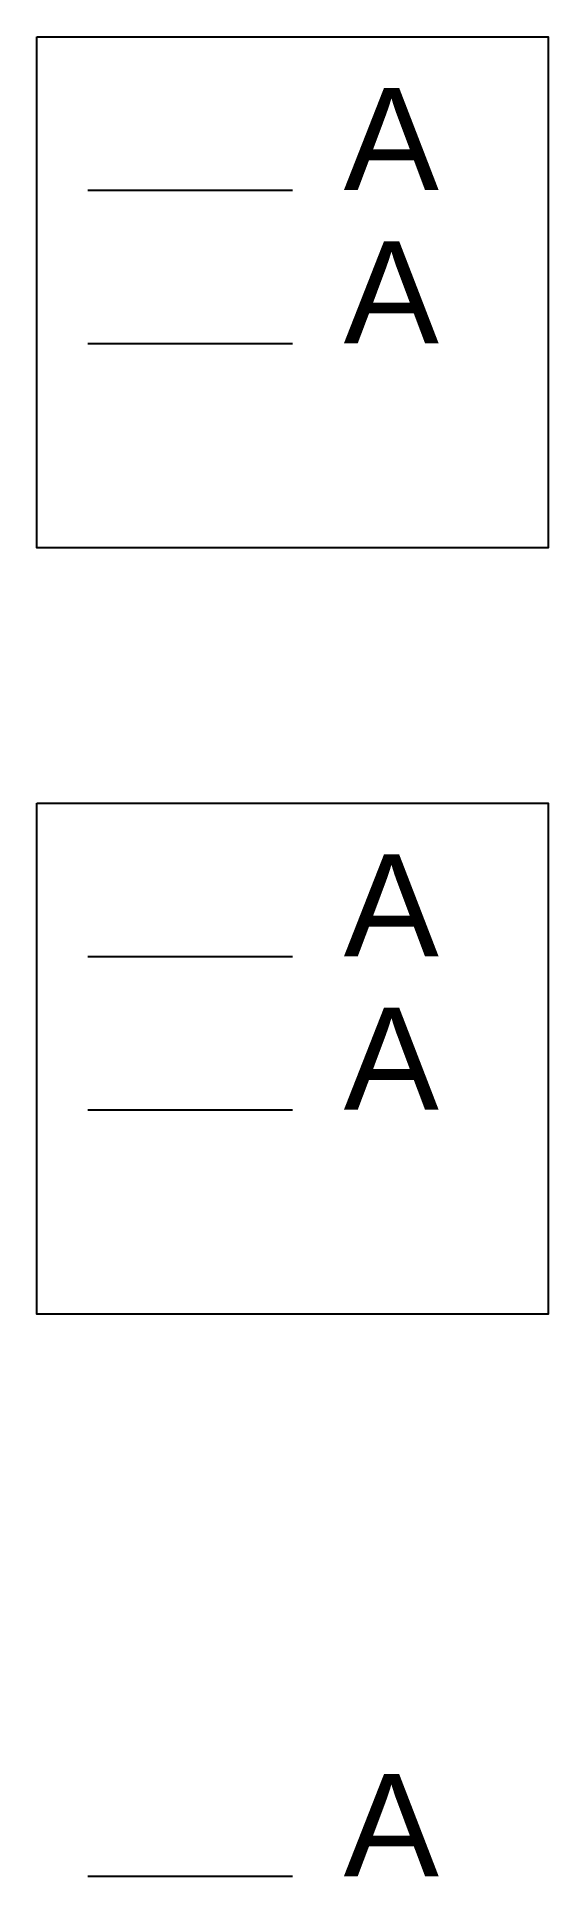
# Model space of a CAD drawing. Header units: millimetres. Extents: x 0 to 20, y 8 to 80.
import ezdxf

# ---------------------------------------------------------------- set-up
doc = ezdxf.new("R2010")
doc.units = ezdxf.units.MM
doc.layers.get('0').update_dxf_attribs({"lineweight": 25, "true_color": 0xffffff})
doc.layers.add('blue', color=5, linetype='Continuous', lineweight=25, true_color=0x0000ff)
doc.layers.add('red', color=1, linetype='Continuous', lineweight=25, true_color=0xff0000)
doc.layers.get('red').off()
doc.styles.add('textstyle11', font='')
doc.styles.add('textstyle12', font='')
doc.styles.add('textstyle14', font='')
doc.styles.add('textstyle15', font='')
doc.styles.add('textstyle17', font='')
doc.styles.add('textstyle18', font='')
doc.styles.add('textstyle21', font='')
doc.styles.get('textstyle11').set_extended_font_data('Arial')
doc.styles.get('textstyle12').set_extended_font_data('Arial')
doc.styles.get('textstyle14').set_extended_font_data('Arial')
doc.styles.get('textstyle15').set_extended_font_data('Arial')
doc.styles.get('textstyle17').set_extended_font_data('Arial')
doc.styles.get('textstyle18').set_extended_font_data('Arial')
doc.styles.get('textstyle21').set_extended_font_data('Arial')

# ---------------------------------------------------------------- blocks, each defined once
blk = doc.blocks.new('block')
blk.add_line((1, 7), (5, 7))
at = {"layer": 'blue'}
blk.add_line((1, 4), (5, 4), dxfattribs=at)
at = {"style": 'textstyle11'}
blk.add_attdef('0', (6, 7), '', height=2, dxfattribs=at)
at = {"layer": 'blue', "style": 'textstyle12'}
blk.add_attdef('blue', (6, 4), '', height=2, dxfattribs=at)

msp = doc.modelspace()

# ---------------------------------------------------------------- linework, layer by layer
at = {"flags": 128}
msp.add_lwpolyline([(0, 80), (20, 80), (20, 60), (0, 60)], close=True, dxfattribs=at)
at = {"layer": 'blue', "flags": 128}
msp.add_lwpolyline([(0, 50), (20, 50), (20, 30), (0, 30)], close=True, dxfattribs=at)

# ---------------------------------------------------------------- block references
ref = msp.add_blockref('block', (0, 60), dxfattribs=dict(xscale=2, yscale=2))
ref.add_attrib('0', 'A', (12, 74), dxfattribs={"height": 4, "style": 'textstyle14'})
ref.add_attrib('blue', 'A', (12, 68), dxfattribs={"layer": 'blue', "height": 4, "style": 'textstyle15'})
at = {"layer": 'blue'}
ref = msp.add_blockref('block', (0, 30), dxfattribs=dict(at, xscale=2, yscale=2))
ref.add_attrib('0', 'A', (12, 44), dxfattribs={"layer": '0', "height": 4, "style": 'textstyle17'})
ref.add_attrib('blue', 'A', (12, 38), dxfattribs={"height": 4, "style": 'textstyle18'})
at = {"layer": 'red'}
ref = msp.add_blockref('block', (0, 0), dxfattribs=dict(at, xscale=2, yscale=2))
ref.add_attrib('blue', 'A', (12, 8), dxfattribs={"layer": 'blue', "height": 4, "style": 'textstyle21'})

doc.saveas('drawing.dxf')
